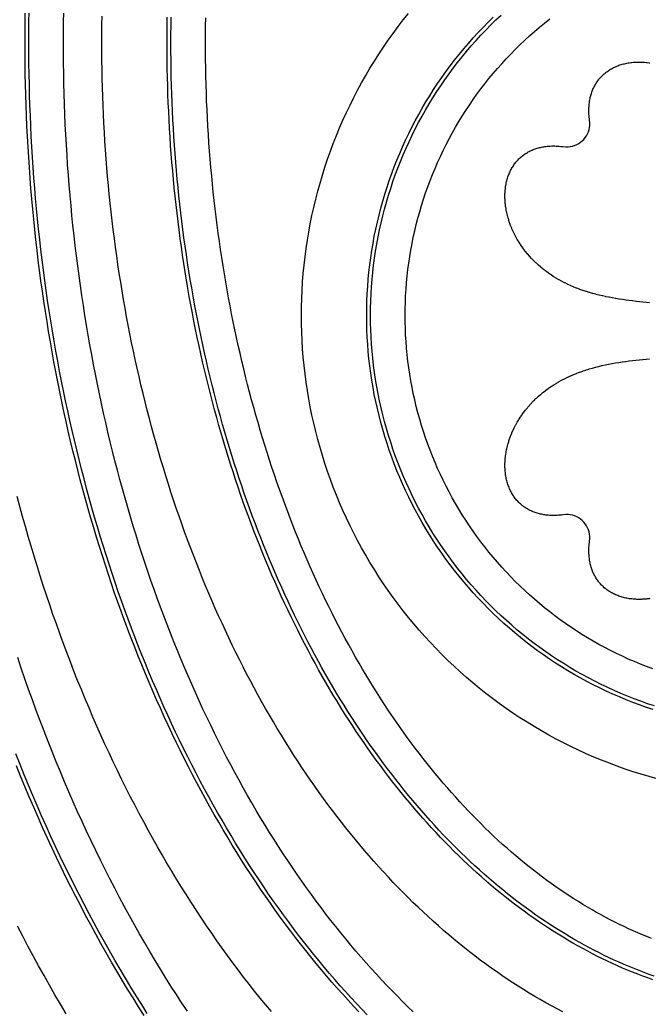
# Model space of a CAD drawing. Header units: metres. Extents: x 10 to 1210, y 10 to 2778.
# Drawn here: x 210.6 to 374.6, y 358 to 616 of the extents above; entities that cross this region are included whole.
import ezdxf

# ---------------------------------------------------------------- set-up
doc = ezdxf.new("R2010")
doc.units = ezdxf.units.M
for name, color, linetype in [('ACIKLIK', 5, 'Continuous'), ('CAM_SABLON', 4, 'Continuous'), ('DIS_KENAR_V91_Z3', 1, 'Continuous'), ('LAMBA_T4_Z4', 3, 'Continuous')]:
    doc.layers.add(name, color=color, linetype=linetype)

msp = doc.modelspace()

# ---------------------------------------------------------------- linework, layer by layer
at = {"layer": 'ACIKLIK'}
for points in [[(313.13, 357.53), (311.74, 358.87), (310.36, 360.23), (308.98, 361.62), (307.6, 363.02), (306.24, 364.44), (304.88, 365.89), (303.52, 367.35), (302.17, 368.83), (300.83, 370.33), (299.5, 371.85), (298.17, 373.39), (296.85, 374.95), (295.54, 376.53), (294.24, 378.13), (292.94, 379.75), (291.65, 381.38), (290.37, 383.04), (289.1, 384.71), (287.84, 386.4), (286.58, 388.11), (285.34, 389.84), (284.1, 391.59), (282.87, 393.35), (281.65, 395.14), (280.44, 396.94), (279.24, 398.75), (278.04, 400.59), (276.86, 402.44), (275.69, 404.31), (274.53, 406.2), (273.37, 408.1), (272.23, 410.02), (271.1, 411.96), (269.98, 413.91), (268.86, 415.88), (267.76, 417.87), (266.67, 419.87), (265.59, 421.89), (264.52, 423.92), (263.47, 425.97), (262.42, 428.04), (261.39, 430.12), (260.36, 432.21), (259.35, 434.32), (258.35, 436.44), (257.36, 438.58), (256.38, 440.73), (255.42, 442.9), (254.46, 445.08), (253.52, 447.28), (252.59, 449.48), (251.68, 451.71), (250.77, 453.94), (249.88, 456.19), (249, 458.45), (248.14, 460.72), (247.28, 463.01), (246.44, 465.31), (245.62, 467.62), (244.8, 469.94), (244, 472.27), (243.21, 474.62), (242.44, 476.97), (241.68, 479.34), (240.93, 481.72), (240.19, 484.11), (239.47, 486.51), (238.77, 488.92), (238.07, 491.34), (237.39, 493.77), (236.73, 496.21), (236.08, 498.66), (235.44, 501.12), (234.81, 503.59), (234.21, 506.07), (233.61, 508.55), (233.03, 511.05), (232.46, 513.55), (231.91, 516.06), (231.37, 518.58), (230.85, 521.1), (230.34, 523.64), (229.85, 526.18), (229.37, 528.72), (228.91, 531.28), (228.46, 533.84), (228.02, 536.41), (227.6, 538.98), (227.2, 541.56), (226.81, 544.15), (226.43, 546.74), (226.07, 549.33), (225.73, 551.93), (225.4, 554.54), (225.08, 557.15), (224.78, 559.77), (224.5, 562.39), (224.23, 565.01), (223.98, 567.64), (223.74, 570.27), (223.51, 572.9), (223.31, 575.54), (223.11, 578.18), (222.94, 580.82), (222.77, 583.46), (222.63, 586.11), (222.5, 588.76), (222.38, 591.41), (222.28, 594.06), (222.19, 596.72), (222.12, 599.37), (222.07, 602.03), (222.03, 604.69), (222.01, 607.34), (222, 610), (222.01, 612.66), (222.03, 615.31), (222.07, 617.97)], [(375.2, 376.68), (374, 377.15), (372.8, 377.64), (371.61, 378.15), (370.41, 378.67), (369.21, 379.21), (368.02, 379.77), (366.82, 380.34), (365.63, 380.93), (364.44, 381.54), (363.25, 382.16), (362.06, 382.8), (360.87, 383.46), (359.68, 384.13), (358.5, 384.83), (357.31, 385.53), (356.13, 386.26), (354.95, 387), (353.77, 387.76), (352.6, 388.54), (351.42, 389.33), (350.25, 390.14), (349.08, 390.97), (347.91, 391.81), (346.75, 392.68), (345.59, 393.56), (344.43, 394.45), (343.27, 395.36), (342.12, 396.29), (340.97, 397.24), (339.82, 398.2), (338.68, 399.18), (337.54, 400.18), (336.4, 401.19), (335.27, 402.22), (334.14, 403.27), (333.01, 404.34), (331.89, 405.42), (330.78, 406.51), (329.67, 407.63), (328.56, 408.76), (327.46, 409.91), (326.36, 411.07), (325.27, 412.25), (324.18, 413.44), (323.1, 414.66), (322.02, 415.88), (320.95, 417.13), (319.89, 418.39), (318.83, 419.66), (317.77, 420.96), (316.72, 422.26), (315.68, 423.59), (314.65, 424.93), (313.62, 426.28), (312.6, 427.65), (311.58, 429.03), (310.57, 430.43), (309.57, 431.85), (308.57, 433.28), (307.58, 434.72), (306.6, 436.18), (305.63, 437.65), (304.66, 439.14), (303.7, 440.65), (302.75, 442.16), (301.81, 443.69), (300.87, 445.24), (299.94, 446.8), (299.02, 448.37), (298.11, 449.96), (297.21, 451.56), (296.31, 453.17), (295.43, 454.8), (294.55, 456.44), (293.68, 458.09), (292.82, 459.76), (291.97, 461.44), (291.13, 463.13), (290.3, 464.83), (289.47, 466.55), (288.66, 468.28), (287.85, 470.02), (287.06, 471.77), (286.27, 473.53), (285.5, 475.31), (284.73, 477.1), (283.97, 478.9), (283.23, 480.71), (282.49, 482.53), (281.76, 484.36), (281.05, 486.2), (280.34, 488.05), (279.64, 489.92), (278.96, 491.79), (278.28, 493.67), (277.62, 495.57), (276.97, 497.47), (276.32, 499.38), (275.69, 501.3), (275.07, 503.24), (274.46, 505.18), (273.86, 507.13), (273.27, 509.08), (272.7, 511.05), (272.13, 513.03), (271.58, 515.01), (271.03, 517), (270.5, 519), (269.98, 521.01), (269.47, 523.03), (268.97, 525.05), (268.49, 527.08), (268.01, 529.11), (267.55, 531.16), (267.1, 533.21), (266.66, 535.27), (266.23, 537.33), (265.82, 539.4), (265.42, 541.47), (265.03, 543.56), (264.65, 545.64), (264.28, 547.74), (263.92, 549.83), (263.58, 551.94), (263.25, 554.05), (262.93, 556.16), (262.62, 558.28), (262.33, 560.4), (262.05, 562.52), (261.78, 564.65), (261.52, 566.79), (261.28, 568.93), (261.04, 571.07), (260.82, 573.21), (260.62, 575.36), (260.42, 577.51), (260.24, 579.66), (260.07, 581.82), (259.91, 583.98), (259.77, 586.14), (259.63, 588.3), (259.51, 590.47), (259.41, 592.63), (259.31, 594.8), (259.23, 596.97), (259.16, 599.14), (259.1, 601.31), (259.06, 603.48), (259.03, 605.65), (259.01, 607.83), (259, 610), (259.01, 612.17), (259.03, 614.35), (259.06, 616.52)], [(375.48, 446.91), (373.88, 447.51), (372.29, 448.14), (370.71, 448.79), (369.14, 449.47), (367.58, 450.18), (366.04, 450.92), (364.51, 451.68), (362.99, 452.47), (361.49, 453.29), (360, 454.13), (358.53, 455), (357.07, 455.89), (355.63, 456.81), (354.2, 457.76), (352.79, 458.72), (351.4, 459.72), (350.02, 460.73), (348.67, 461.78), (347.33, 462.84), (346.01, 463.93), (344.71, 465.04), (343.43, 466.17), (342.16, 467.33), (340.92, 468.51), (339.7, 469.7), (338.51, 470.92), (337.33, 472.16), (336.17, 473.43), (335.04, 474.71), (333.93, 476.01), (332.84, 477.33), (331.78, 478.67), (330.73, 480.02), (329.72, 481.4), (328.72, 482.79), (327.76, 484.2), (326.81, 485.63), (325.89, 487.07), (325, 488.53), (324.13, 490), (323.29, 491.49), (322.47, 492.99), (321.68, 494.51), (320.92, 496.04), (320.18, 497.58), (319.47, 499.14), (318.79, 500.71), (318.14, 502.29), (317.51, 503.88), (316.91, 505.48), (316.34, 507.09), (315.8, 508.72), (315.28, 510.35), (314.8, 511.99), (314.34, 513.64), (313.91, 515.29), (313.51, 516.96), (313.14, 518.62), (312.8, 520.3), (312.49, 521.98), (312.21, 523.67), (311.95, 525.36), (311.73, 527.06), (311.54, 528.76), (311.37, 530.46), (311.24, 532.16), (311.14, 533.87), (311.06, 535.58), (311.02, 537.29), (311, 539), (311.02, 540.71), (311.06, 542.42), (311.14, 544.13), (311.24, 545.84), (311.37, 547.54), (311.54, 549.24), (311.73, 550.94), (311.95, 552.64), (312.21, 554.33), (312.49, 556.02), (312.8, 557.7), (313.14, 559.38), (313.51, 561.04), (313.91, 562.71), (314.34, 564.36), (314.8, 566.01), (315.28, 567.65), (315.8, 569.28), (316.34, 570.91), (316.91, 572.52), (317.51, 574.12), (318.14, 575.71), (318.79, 577.29), (319.47, 578.86), (320.18, 580.42), (320.92, 581.96), (321.68, 583.49), (322.47, 585.01), (323.29, 586.51), (324.13, 588), (325, 589.47), (325.89, 590.93), (326.81, 592.37), (327.76, 593.8), (328.72, 595.21), (329.72, 596.6), (330.73, 597.98), (331.78, 599.33), (332.84, 600.67), (333.93, 601.99), (335.04, 603.29), (336.17, 604.57), (337.33, 605.84), (338.51, 607.08), (339.7, 608.3), (340.92, 609.49), (342.16, 610.67), (343.43, 611.83), (344.71, 612.96), (346.01, 614.07), (347.33, 615.16), (348.67, 616.22)], [(254.28, 357.69), (252.85, 359.85), (251.43, 362.04), (250.02, 364.24), (248.63, 366.46), (247.25, 368.7), (245.88, 370.97), (244.52, 373.25), (243.17, 375.55), (241.84, 377.87), (240.52, 380.21), (239.21, 382.57), (237.92, 384.94), (236.64, 387.34), (235.37, 389.75), (234.11, 392.19), (232.87, 394.64), (231.64, 397.1), (230.43, 399.59), (229.23, 402.09), (228.04, 404.61), (226.87, 407.15), (225.71, 409.7), (224.56, 412.27), (223.43, 414.85), (222.32, 417.46), (221.22, 420.07), (220.13, 422.71), (219.06, 425.36), (218, 428.02), (216.96, 430.7), (215.93, 433.39), (214.92, 436.1), (213.93, 438.82), (212.95, 441.56), (211.98, 444.31), (211.03, 447.08), (210.1, 449.85)]]:
    msp.add_lwpolyline(points, dxfattribs=at)
at = {"layer": 'CAM_SABLON'}
for points in [[(301.14, 356.75), (299.72, 358.24), (298.3, 359.74), (296.89, 361.26), (295.49, 362.81), (294.09, 364.37), (292.7, 365.95), (291.33, 367.55), (289.96, 369.17), (288.59, 370.81), (287.24, 372.47), (285.89, 374.15), (284.56, 375.85), (283.23, 377.56), (281.91, 379.3), (280.6, 381.05), (279.3, 382.82), (278.01, 384.61), (276.73, 386.42), (275.46, 388.24), (274.2, 390.08), (272.95, 391.94), (271.71, 393.82), (270.48, 395.72), (269.26, 397.63), (268.05, 399.56), (266.85, 401.51), (265.66, 403.47), (264.48, 405.45), (263.31, 407.45), (262.16, 409.46), (261.01, 411.49), (259.88, 413.53), (258.75, 415.6), (257.64, 417.67), (256.54, 419.77), (255.45, 421.87), (254.38, 424), (253.31, 426.13), (252.26, 428.29), (251.22, 430.45), (250.19, 432.64), (249.18, 434.83), (248.17, 437.04), (247.18, 439.27), (246.21, 441.51), (245.24, 443.76), (244.29, 446.02), (243.35, 448.3), (242.42, 450.59), (241.51, 452.9), (240.6, 455.22), (239.72, 457.55), (238.84, 459.89), (237.98, 462.24), (237.13, 464.61), (236.3, 466.99), (235.48, 469.38), (234.67, 471.78), (233.88, 474.19), (233.1, 476.62), (232.33, 479.05), (231.58, 481.49), (230.84, 483.95), (230.12, 486.42), (229.41, 488.89), (228.72, 491.38), (228.04, 493.87), (227.37, 496.38), (226.72, 498.89), (226.08, 501.41), (225.46, 503.94), (224.85, 506.48), (224.26, 509.03), (223.68, 511.59), (223.12, 514.15), (222.57, 516.73), (222.03, 519.31), (221.51, 521.89), (221.01, 524.49), (220.52, 527.09), (220.05, 529.7), (219.59, 532.31), (219.14, 534.93), (218.72, 537.56), (218.3, 540.19), (217.9, 542.83), (217.52, 545.47), (217.15, 548.12), (216.8, 550.78), (216.47, 553.44), (216.14, 556.1), (215.84, 558.77), (215.55, 561.44), (215.27, 564.12), (215.01, 566.8), (214.77, 569.48), (214.54, 572.17), (214.33, 574.86), (214.13, 577.55), (213.95, 580.24), (213.79, 582.94), (213.64, 585.64), (213.51, 588.34), (213.39, 591.05), (213.28, 593.75), (213.2, 596.46), (213.13, 599.16), (213.07, 601.87), (213.03, 604.58), (213.01, 607.29), (213, 610), (213.01, 612.71), (213.03, 615.42), (213.07, 618.13)], [(375.85, 366.85), (374.55, 367.31), (373.24, 367.79), (371.94, 368.29), (370.64, 368.8), (369.35, 369.33), (368.05, 369.88), (366.75, 370.45), (365.46, 371.03), (364.17, 371.63), (362.88, 372.25), (361.59, 372.89), (360.31, 373.54), (359.03, 374.21), (357.75, 374.9), (356.47, 375.61), (355.19, 376.33), (353.92, 377.08), (352.65, 377.84), (351.38, 378.62), (350.12, 379.41), (348.86, 380.22), (347.6, 381.05), (346.34, 381.9), (345.09, 382.77), (343.84, 383.65), (342.6, 384.55), (341.36, 385.47), (340.12, 386.4), (338.89, 387.36), (337.66, 388.33), (336.43, 389.31), (335.21, 390.32), (334, 391.34), (332.78, 392.38), (331.58, 393.44), (330.37, 394.51), (329.18, 395.6), (327.98, 396.71), (326.8, 397.83), (325.61, 398.97), (324.44, 400.13), (323.27, 401.3), (322.1, 402.49), (320.94, 403.7), (319.79, 404.92), (318.64, 406.16), (317.5, 407.42), (316.36, 408.69), (315.23, 409.98), (314.11, 411.29), (312.99, 412.61), (311.88, 413.94), (310.77, 415.3), (309.68, 416.66), (308.59, 418.05), (307.51, 419.45), (306.43, 420.86), (305.36, 422.29), (304.3, 423.74), (303.25, 425.2), (302.2, 426.67), (301.16, 428.16), (300.13, 429.67), (299.11, 431.19), (298.1, 432.72), (297.09, 434.27), (296.1, 435.83), (295.11, 437.41), (294.13, 439), (293.15, 440.61), (292.19, 442.23), (291.24, 443.86), (290.29, 445.51), (289.35, 447.16), (288.43, 448.84), (287.51, 450.52), (286.6, 452.22), (285.7, 453.93), (284.81, 455.66), (283.93, 457.4), (283.06, 459.15), (282.2, 460.91), (281.34, 462.68), (280.5, 464.47), (279.67, 466.27), (278.85, 468.08), (278.04, 469.9), (277.24, 471.73), (276.44, 473.58), (275.66, 475.43), (274.89, 477.3), (274.13, 479.18), (273.39, 481.07), (272.65, 482.97), (271.92, 484.88), (271.2, 486.8), (270.5, 488.73), (269.8, 490.67), (269.12, 492.62), (268.45, 494.57), (267.78, 496.54), (267.13, 498.52), (266.49, 500.51), (265.87, 502.51), (265.25, 504.51), (264.65, 506.52), (264.05, 508.55), (263.47, 510.58), (262.9, 512.62), (262.34, 514.66), (261.8, 516.72), (261.26, 518.78), (260.74, 520.85), (260.23, 522.93), (259.73, 525.01), (259.24, 527.1), (258.77, 529.2), (258.31, 531.3), (257.85, 533.41), (257.42, 535.53), (256.99, 537.66), (256.58, 539.79), (256.17, 541.92), (255.79, 544.06), (255.41, 546.21), (255.04, 548.36), (254.69, 550.52), (254.35, 552.68), (254.03, 554.84), (253.71, 557.01), (253.41, 559.19), (253.12, 561.37), (252.85, 563.55), (252.58, 565.74), (252.33, 567.93), (252.09, 570.12), (251.87, 572.32), (251.65, 574.52), (251.46, 576.72), (251.27, 578.93), (251.09, 581.14), (250.93, 583.35), (250.78, 585.56), (250.65, 587.78), (250.53, 589.99), (250.42, 592.21), (250.32, 594.43), (250.23, 596.65), (250.16, 598.88), (250.1, 601.1), (250.06, 603.32), (250.03, 605.55), (250.01, 607.77), (250, 610), (250.01, 612.23), (250.03, 614.45), (250.06, 616.68)], [(375.94, 437.24), (374.16, 437.83), (372.4, 438.45), (370.65, 439.11), (368.92, 439.79), (367.19, 440.51), (365.48, 441.25), (363.78, 442.03), (362.09, 442.83), (360.42, 443.66), (358.77, 444.53), (357.13, 445.42), (355.5, 446.34), (353.89, 447.28), (352.3, 448.26), (350.72, 449.26), (349.17, 450.29), (347.63, 451.35), (346.11, 452.44), (344.61, 453.55), (343.12, 454.68), (341.66, 455.85), (340.22, 457.03), (338.8, 458.25), (337.4, 459.48), (336.03, 460.75), (334.67, 462.03), (333.34, 463.34), (332.03, 464.67), (330.75, 466.03), (329.48, 467.4), (328.25, 468.8), (327.03, 470.22), (325.85, 471.66), (324.68, 473.12), (323.55, 474.61), (322.44, 476.11), (321.35, 477.63), (320.29, 479.17), (319.26, 480.72), (318.26, 482.3), (317.28, 483.89), (316.34, 485.5), (315.42, 487.13), (314.53, 488.77), (313.66, 490.42), (312.83, 492.09), (312.03, 493.78), (311.25, 495.48), (310.51, 497.19), (309.79, 498.92), (309.11, 500.65), (308.45, 502.4), (307.83, 504.16), (307.24, 505.94), (306.68, 507.72), (306.15, 509.51), (305.65, 511.31), (305.18, 513.11), (304.74, 514.93), (304.34, 516.75), (303.97, 518.58), (303.63, 520.42), (303.32, 522.26), (303.04, 524.11), (302.8, 525.96), (302.59, 527.82), (302.41, 529.67), (302.26, 531.54), (302.15, 533.4), (302.07, 535.27), (302.02, 537.13), (302, 539), (302.02, 540.87), (302.07, 542.73), (302.15, 544.6), (302.26, 546.46), (302.41, 548.33), (302.59, 550.18), (302.8, 552.04), (303.04, 553.89), (303.32, 555.74), (303.63, 557.58), (303.97, 559.42), (304.34, 561.25), (304.74, 563.07), (305.18, 564.89), (305.65, 566.69), (306.15, 568.49), (306.68, 570.28), (307.24, 572.06), (307.83, 573.84), (308.45, 575.6), (309.11, 577.35), (309.79, 579.08), (310.51, 580.81), (311.25, 582.52), (312.03, 584.22), (312.83, 585.91), (313.66, 587.58), (314.53, 589.23), (315.42, 590.87), (316.34, 592.5), (317.28, 594.11), (318.26, 595.7), (319.26, 597.28), (320.29, 598.83), (321.35, 600.37), (322.44, 601.89), (323.55, 603.39), (324.68, 604.88), (325.85, 606.34), (327.03, 607.78), (328.25, 609.2), (329.48, 610.6), (330.75, 611.97), (332.03, 613.33), (333.34, 614.66), (334.67, 615.97), (336.03, 617.25)], [(243.86, 357.16), (242.42, 359.43), (240.99, 361.71), (239.57, 364.01), (238.16, 366.33), (236.77, 368.68), (235.39, 371.04), (234.02, 373.42), (232.67, 375.81), (231.33, 378.23), (230, 380.67), (228.69, 383.12), (227.39, 385.6), (226.1, 388.09), (224.83, 390.6), (223.57, 393.12), (222.33, 395.66), (221.1, 398.23), (219.88, 400.8), (218.68, 403.4), (217.5, 406.01), (216.33, 408.64), (215.17, 411.28), (214.03, 413.94), (212.91, 416.61), (211.8, 419.3), (210.7, 422.01), (209.62, 424.73)]]:
    msp.add_lwpolyline(points, dxfattribs=at)
at = {"layer": 'DIS_KENAR_V91_Z3'}
for points in [[(352.05, 357.55), (350.58, 358.32), (349.12, 359.1), (347.66, 359.91), (346.21, 360.74), (344.76, 361.58), (343.32, 362.44), (341.88, 363.33), (340.45, 364.23), (339.02, 365.15), (337.6, 366.08), (336.19, 367.04), (334.77, 368.02), (333.37, 369.01), (331.97, 370.02), (330.58, 371.05), (329.19, 372.1), (327.81, 373.17), (326.43, 374.25), (325.07, 375.36), (323.7, 376.48), (322.35, 377.62), (321, 378.77), (319.66, 379.95), (318.32, 381.14), (317, 382.35), (315.67, 383.57), (314.36, 384.82), (313.05, 386.08), (311.76, 387.35), (310.46, 388.65), (309.18, 389.96), (307.9, 391.29), (306.64, 392.63), (305.37, 393.99), (304.12, 395.37), (302.88, 396.77), (301.64, 398.18), (300.41, 399.6), (299.19, 401.04), (297.98, 402.5), (296.78, 403.98), (295.58, 405.47), (294.4, 406.97), (293.22, 408.49), (292.05, 410.03), (290.9, 411.58), (289.75, 413.15), (288.61, 414.73), (287.47, 416.33), (286.35, 417.94), (285.24, 419.56), (284.14, 421.2), (283.04, 422.86), (281.96, 424.53), (280.88, 426.21), (279.82, 427.91), (278.77, 429.62), (277.72, 431.34), (276.69, 433.08), (275.66, 434.83), (274.65, 436.6), (273.64, 438.38), (272.65, 440.17), (271.67, 441.97), (270.7, 443.79), (269.73, 445.62), (268.78, 447.46), (267.84, 449.32), (266.91, 451.18), (266, 453.06), (265.09, 454.95), (264.19, 456.86), (263.31, 458.77), (262.43, 460.7), (261.57, 462.63), (260.72, 464.58), (259.88, 466.54), (259.05, 468.51), (258.23, 470.49), (257.43, 472.49), (256.63, 474.49), (255.85, 476.5), (255.08, 478.52), (254.32, 480.56), (253.57, 482.6), (252.84, 484.65), (252.11, 486.71), (251.4, 488.79), (250.7, 490.87), (250.02, 492.96), (249.34, 495.05), (248.68, 497.16), (248.03, 499.28), (247.39, 501.4), (246.76, 503.53), (246.15, 505.68), (245.55, 507.82), (244.96, 509.98), (244.39, 512.14), (243.82, 514.32), (243.27, 516.5), (242.74, 518.68), (242.21, 520.87), (241.7, 523.07), (241.2, 525.28), (240.71, 527.49), (240.24, 529.71), (239.78, 531.94), (239.33, 534.17), (238.9, 536.41), (238.47, 538.65), (238.07, 540.9), (237.67, 543.15), (237.29, 545.41), (236.92, 547.67), (236.56, 549.94), (236.22, 552.21), (235.89, 554.49), (235.57, 556.77), (235.27, 559.05), (234.98, 561.34), (234.71, 563.64), (234.44, 565.93), (234.19, 568.23), (233.96, 570.54), (233.73, 572.84), (233.52, 575.15), (233.33, 577.46), (233.15, 579.77), (232.98, 582.09), (232.82, 584.41), (232.68, 586.73), (232.55, 589.05), (232.43, 591.38), (232.33, 593.7), (232.25, 596.03), (232.17, 598.35), (232.11, 600.68), (232.06, 603.01), (232.03, 605.34), (232.01, 607.67), (232, 610), (232.01, 612.33), (232.03, 614.66), (232.06, 616.99)], [(376.65, 418.26), (374.55, 418.84), (372.45, 419.46), (370.37, 420.12), (368.3, 420.81), (366.25, 421.54), (364.2, 422.3), (362.17, 423.1), (360.16, 423.94), (358.16, 424.81), (356.17, 425.71), (354.2, 426.65), (352.25, 427.62), (350.32, 428.63), (348.4, 429.67), (346.5, 430.75), (344.62, 431.85), (342.76, 432.99), (340.92, 434.17), (339.1, 435.37), (337.3, 436.61), (335.53, 437.87), (333.77, 439.17), (332.04, 440.5), (330.33, 441.86), (328.65, 443.24), (326.99, 444.66), (325.36, 446.11), (323.75, 447.58), (322.17, 449.08), (320.61, 450.61), (319.08, 452.17), (317.58, 453.75), (316.11, 455.36), (314.66, 456.99), (313.24, 458.65), (311.86, 460.33), (310.5, 462.04), (309.17, 463.77), (307.87, 465.53), (306.61, 467.3), (305.37, 469.1), (304.17, 470.92), (302.99, 472.76), (301.85, 474.62), (300.75, 476.5), (299.67, 478.4), (298.63, 480.32), (297.62, 482.25), (296.65, 484.2), (295.71, 486.17), (294.81, 488.16), (293.94, 490.16), (293.1, 492.17), (292.3, 494.2), (291.54, 496.25), (290.81, 498.3), (290.12, 500.37), (289.46, 502.45), (288.84, 504.55), (288.26, 506.65), (287.71, 508.76), (287.2, 510.88), (286.73, 513.01), (286.3, 515.15), (285.9, 517.29), (285.54, 519.45), (285.22, 521.6), (284.93, 523.77), (284.68, 525.93), (284.48, 528.11), (284.3, 530.28), (284.17, 532.46), (284.08, 534.64), (284.02, 536.82), (284, 539), (284.02, 541.18), (284.08, 543.36), (284.17, 545.54), (284.3, 547.72), (284.48, 549.89), (284.68, 552.07), (284.93, 554.23), (285.22, 556.4), (285.54, 558.55), (285.9, 560.71), (286.3, 562.85), (286.73, 564.99), (287.2, 567.12), (287.71, 569.24), (288.26, 571.35), (288.84, 573.45), (289.46, 575.55), (290.12, 577.63), (290.81, 579.7), (291.54, 581.75), (292.3, 583.8), (293.1, 585.83), (293.94, 587.84), (294.81, 589.84), (295.71, 591.83), (296.65, 593.8), (297.62, 595.75), (298.63, 597.68), (299.67, 599.6), (300.75, 601.5), (301.85, 603.38), (302.99, 605.24), (304.17, 607.08), (305.37, 608.9), (306.61, 610.7), (307.87, 612.47), (309.17, 614.23), (310.5, 615.96), (311.86, 617.67)], [(374.68, 542.29), (373.82, 542.37), (373.79, 542.37), (372.94, 542.45), (372.9, 542.46), (372.05, 542.55), (372.02, 542.55), (371.17, 542.64), (371.13, 542.65), (370.29, 542.75), (370.24, 542.75), (369.4, 542.86), (369.35, 542.86), (368.52, 542.98), (368.47, 542.98), (367.64, 543.1), (367.58, 543.11), (366.77, 543.24), (366.7, 543.25), (365.89, 543.38), (365.82, 543.39), (365.02, 543.53), (364.95, 543.55), (364.15, 543.7), (364.07, 543.71), (363.29, 543.87), (363.21, 543.89), (362.43, 544.06), (362.34, 544.08), (361.58, 544.26), (361.49, 544.28), (360.73, 544.47), (360.64, 544.5), (359.89, 544.7), (359.79, 544.73), (359.06, 544.94), (358.95, 544.97), (358.23, 545.2), (358.12, 545.23), (357.37, 545.48), (357.25, 545.52), (356.55, 545.77), (356.44, 545.81), (355.75, 546.07), (355.63, 546.12), (354.96, 546.39), (354.84, 546.44), (354.18, 546.72), (354.05, 546.78), (353.41, 547.07), (353.28, 547.13), (352.65, 547.44), (352.52, 547.51), (351.9, 547.83), (351.77, 547.9), (351.16, 548.23), (351.03, 548.3), (350.44, 548.64), (350.31, 548.72), (349.73, 549.08), (349.6, 549.16), (349.03, 549.53), (348.9, 549.62), (348.35, 550), (348.22, 550.09), (347.69, 550.48), (347.55, 550.58), (347.03, 550.99), (346.9, 551.09), (346.4, 551.5), (346.27, 551.61), (345.78, 552.04), (345.65, 552.15), (345.18, 552.59), (345.06, 552.7), (344.6, 553.15), (344.47, 553.27), (344.03, 553.73), (343.91, 553.85), (343.48, 554.32), (343.37, 554.45), (342.96, 554.93), (342.84, 555.06), (342.45, 555.54), (342.34, 555.68), (341.96, 556.18), (341.86, 556.32), (341.49, 556.82), (341.39, 556.96), (341.05, 557.47), (340.95, 557.62), (340.62, 558.13), (340.53, 558.29), (340.22, 558.8), (340.13, 558.96), (339.84, 559.48), (339.75, 559.64), (339.48, 560.17), (339.4, 560.34), (339.15, 560.87), (339.07, 561.03), (338.83, 561.56), (338.76, 561.73), (338.55, 562.27), (338.48, 562.44), (338.28, 562.97), (338.22, 563.15), (338.04, 563.68), (337.98, 563.87), (337.83, 564.39), (337.77, 564.58), (337.64, 565.1), (337.59, 565.29), (337.47, 565.81), (337.43, 566.01), (337.33, 566.52), (337.29, 566.72), (337.21, 567.22), (337.18, 567.43), (337.12, 567.92), (337.1, 568.13), (337.06, 568.62), (337.04, 568.83), (337.02, 569.31), (337.01, 569.53), (337, 569.99), (337, 570.21), (337.01, 570.66), (337.02, 570.89), (337.05, 571.32), (337.07, 571.56), (337.11, 571.98), (337.14, 572.22), (337.19, 572.62), (337.23, 572.86), (337.3, 573.25), (337.35, 573.49), (337.43, 573.86), (337.5, 574.11), (337.59, 574.46), (337.67, 574.72), (337.77, 575.05), (337.86, 575.31), (337.98, 575.62), (338.08, 575.88), (338.21, 576.17), (338.33, 576.43), (338.46, 576.71), (338.59, 576.97), (338.73, 577.23), (338.88, 577.48), (339.03, 577.73), (339.19, 577.98), (339.35, 578.21), (339.52, 578.45), (339.68, 578.67), (339.87, 578.91), (340.04, 579.11), (340.25, 579.34), (340.42, 579.53), (340.64, 579.75), (340.82, 579.92), (341.05, 580.13), (341.24, 580.3), (341.48, 580.5), (341.67, 580.65), (341.92, 580.84), (342.13, 580.98), (342.38, 581.15), (342.6, 581.29), (342.85, 581.44), (343.08, 581.57), (343.34, 581.71), (343.58, 581.83), (343.85, 581.96), (344.1, 582.07), (344.36, 582.18), (344.63, 582.28), (344.89, 582.37), (345.17, 582.47), (345.42, 582.55), (345.72, 582.63), (345.97, 582.7), (346.28, 582.77), (346.52, 582.83), (346.84, 582.89), (347.09, 582.93), (347.42, 582.98), (347.66, 583.01), (348, 583.05), (348.23, 583.08), (348.59, 583.1), (348.81, 583.11), (349.18, 583.13), (349.39, 583.13), (349.78, 583.14), (349.98, 583.13), (350.37, 583.12), (350.57, 583.11), (350.97, 583.09), (351.15, 583.07), (351.56, 583.03), (351.74, 583.01), (352.06, 582.97), (352.87, 582.9), (353.45, 582.9), (354.03, 582.96), (354.6, 583.08), (355.15, 583.25), (355.69, 583.48), (356.21, 583.75), (356.69, 584.08), (357.14, 584.45), (357.55, 584.86), (357.92, 585.31), (358.25, 585.79), (358.52, 586.31), (358.75, 586.85), (358.92, 587.4), (359.04, 587.97), (359.1, 588.55), (359.1, 589.14), (359.03, 589.89), (358.99, 590.26), (358.97, 590.44), (358.93, 590.85), (358.91, 591.03), (358.89, 591.43), (358.88, 591.63), (358.87, 592.02), (358.86, 592.22), (358.87, 592.61), (358.87, 592.82), (358.89, 593.19), (358.9, 593.41), (358.92, 593.77), (358.95, 594), (358.99, 594.34), (359.02, 594.58), (359.07, 594.91), (359.11, 595.16), (359.17, 595.48), (359.23, 595.72), (359.3, 596.03), (359.37, 596.28), (359.45, 596.58), (359.53, 596.83), (359.63, 597.11), (359.72, 597.37), (359.82, 597.64), (359.93, 597.9), (360.04, 598.15), (360.17, 598.42), (360.29, 598.66), (360.43, 598.92), (360.56, 599.15), (360.71, 599.4), (360.85, 599.62), (361.02, 599.87), (361.16, 600.08), (361.35, 600.33), (361.5, 600.52), (361.7, 600.76), (361.87, 600.95), (362.08, 601.18), (362.25, 601.36), (362.47, 601.58), (362.66, 601.75), (362.89, 601.96), (363.09, 602.13), (363.33, 602.32), (363.55, 602.48), (363.79, 602.65), (364.02, 602.81), (364.27, 602.97), (364.52, 603.12), (364.77, 603.27), (365.03, 603.41), (365.29, 603.54), (365.57, 603.67), (365.83, 603.79), (366.12, 603.92), (366.38, 604.02), (366.69, 604.14), (366.95, 604.23), (367.28, 604.33), (367.54, 604.41), (367.89, 604.5), (368.14, 604.57), (368.51, 604.65), (368.75, 604.7), (369.14, 604.77), (369.38, 604.81), (369.78, 604.86), (370.02, 604.89), (370.44, 604.93), (370.68, 604.95), (371.11, 604.98), (371.34, 604.99), (371.79, 605), (372.01, 605), (372.47, 604.99), (372.69, 604.98), (373.17, 604.96), (373.38, 604.94), (373.87, 604.9), (374.08, 604.88), (374.57, 604.82), (374.78, 604.79)], [(374.78, 465.21), (374.57, 465.18), (374.08, 465.12), (373.87, 465.1), (373.38, 465.06), (373.17, 465.04), (372.69, 465.02), (372.47, 465.01), (372.01, 465), (371.79, 465), (371.34, 465.01), (371.11, 465.02), (370.68, 465.05), (370.44, 465.07), (370.02, 465.11), (369.78, 465.14), (369.38, 465.19), (369.14, 465.23), (368.75, 465.3), (368.51, 465.35), (368.14, 465.43), (367.89, 465.5), (367.54, 465.59), (367.28, 465.67), (366.95, 465.77), (366.69, 465.86), (366.38, 465.98), (366.12, 466.08), (365.83, 466.21), (365.57, 466.33), (365.29, 466.46), (365.03, 466.59), (364.77, 466.73), (364.52, 466.88), (364.27, 467.03), (364.02, 467.19), (363.79, 467.35), (363.55, 467.52), (363.33, 467.68), (363.09, 467.87), (362.89, 468.04), (362.66, 468.25), (362.47, 468.42), (362.25, 468.64), (362.08, 468.82), (361.87, 469.05), (361.7, 469.24), (361.5, 469.48), (361.35, 469.67), (361.16, 469.92), (361.02, 470.13), (360.85, 470.38), (360.71, 470.6), (360.56, 470.85), (360.43, 471.08), (360.29, 471.34), (360.17, 471.58), (360.04, 471.85), (359.93, 472.1), (359.82, 472.36), (359.72, 472.63), (359.63, 472.89), (359.53, 473.17), (359.45, 473.42), (359.37, 473.72), (359.3, 473.97), (359.23, 474.28), (359.17, 474.52), (359.11, 474.84), (359.07, 475.09), (359.02, 475.42), (358.99, 475.66), (358.95, 476), (358.92, 476.23), (358.9, 476.59), (358.89, 476.81), (358.87, 477.18), (358.87, 477.39), (358.86, 477.78), (358.87, 477.98), (358.88, 478.37), (358.89, 478.57), (358.91, 478.97), (358.93, 479.15), (358.97, 479.56), (358.99, 479.74), (359.03, 480.06), (359.1, 480.87), (359.1, 481.45), (359.04, 482.03), (358.92, 482.6), (358.75, 483.15), (358.52, 483.69), (358.25, 484.21), (357.92, 484.69), (357.55, 485.14), (357.14, 485.55), (356.69, 485.92), (356.21, 486.25), (355.69, 486.52), (355.15, 486.75), (354.6, 486.92), (354.03, 487.04), (353.45, 487.1), (352.86, 487.1), (352.11, 487.03), (352.11, 487.03), (351.74, 486.99), (351.56, 486.97), (351.15, 486.93), (350.97, 486.91), (350.57, 486.89), (350.37, 486.88), (349.98, 486.87), (349.78, 486.86), (349.39, 486.87), (349.18, 486.87), (348.81, 486.89), (348.59, 486.9), (348.23, 486.92), (348, 486.95), (347.66, 486.99), (347.42, 487.02), (347.09, 487.07), (346.84, 487.11), (346.52, 487.17), (346.28, 487.23), (345.97, 487.3), (345.72, 487.37), (345.42, 487.45), (345.17, 487.53), (344.89, 487.63), (344.63, 487.72), (344.36, 487.82), (344.1, 487.93), (343.85, 488.04), (343.58, 488.17), (343.34, 488.29), (343.08, 488.43), (342.85, 488.56), (342.6, 488.71), (342.38, 488.85), (342.13, 489.02), (341.92, 489.16), (341.67, 489.35), (341.48, 489.5), (341.24, 489.7), (341.05, 489.87), (340.82, 490.08), (340.64, 490.25), (340.42, 490.47), (340.25, 490.66), (340.04, 490.89), (339.87, 491.09), (339.68, 491.33), (339.52, 491.55), (339.35, 491.79), (339.19, 492.02), (339.03, 492.27), (338.88, 492.52), (338.73, 492.77), (338.59, 493.03), (338.46, 493.29), (338.33, 493.57), (338.21, 493.83), (338.08, 494.12), (337.98, 494.38), (337.86, 494.69), (337.77, 494.95), (337.67, 495.28), (337.59, 495.54), (337.5, 495.89), (337.43, 496.14), (337.35, 496.51), (337.3, 496.75), (337.23, 497.14), (337.19, 497.38), (337.14, 497.78), (337.11, 498.02), (337.07, 498.44), (337.05, 498.68), (337.02, 499.11), (337.01, 499.34), (337, 499.79), (337, 500.01), (337.01, 500.47), (337.02, 500.69), (337.04, 501.17), (337.06, 501.38), (337.1, 501.87), (337.12, 502.08), (337.18, 502.57), (337.21, 502.78), (337.29, 503.28), (337.33, 503.48), (337.43, 503.99), (337.47, 504.19), (337.59, 504.71), (337.64, 504.9), (337.77, 505.42), (337.83, 505.61), (337.98, 506.13), (338.04, 506.32), (338.22, 506.85), (338.28, 507.03), (338.48, 507.56), (338.55, 507.73), (338.76, 508.27), (338.83, 508.44), (339.07, 508.97), (339.15, 509.13), (339.4, 509.66), (339.48, 509.83), (339.75, 510.36), (339.84, 510.52), (340.13, 511.04), (340.22, 511.2), (340.53, 511.71), (340.62, 511.87), (340.95, 512.38), (341.05, 512.53), (341.39, 513.04), (341.49, 513.18), (341.86, 513.68), (341.96, 513.82), (342.34, 514.32), (342.45, 514.46), (342.84, 514.94), (342.96, 515.07), (343.37, 515.55), (343.48, 515.68), (343.91, 516.15), (344.03, 516.27), (344.47, 516.73), (344.6, 516.85), (345.06, 517.3), (345.18, 517.41), (345.65, 517.85), (345.78, 517.96), (346.27, 518.39), (346.4, 518.5), (346.9, 518.91), (347.03, 519.01), (347.55, 519.42), (347.69, 519.52), (348.22, 519.91), (348.35, 520), (348.9, 520.38), (349.03, 520.47), (349.6, 520.84), (349.73, 520.92), (350.31, 521.28), (350.44, 521.36), (351.03, 521.7), (351.16, 521.77), (351.77, 522.1), (351.9, 522.17), (352.52, 522.49), (352.65, 522.56), (353.28, 522.87), (353.41, 522.93), (354.05, 523.22), (354.18, 523.28), (354.84, 523.56), (354.96, 523.61), (355.63, 523.88), (355.75, 523.93), (356.44, 524.19), (356.55, 524.23), (357.25, 524.48), (357.36, 524.52), (358.03, 524.74), (358.13, 524.77), (358.86, 525), (358.97, 525.03), (359.7, 525.24), (359.8, 525.27), (360.55, 525.48), (360.65, 525.5), (361.4, 525.69), (361.5, 525.72), (362.26, 525.9), (362.35, 525.92), (363.13, 526.09), (363.21, 526.11), (364, 526.27), (364.08, 526.29), (364.88, 526.44), (364.95, 526.45), (365.76, 526.6), (365.83, 526.61), (366.64, 526.74), (366.71, 526.75), (367.53, 526.88), (367.59, 526.89), (368.42, 527.01), (368.47, 527.02), (369.31, 527.13), (369.36, 527.14), (370.2, 527.24), (370.24, 527.25), (371.09, 527.35), (371.13, 527.35), (371.98, 527.45), (372.02, 527.45), (372.87, 527.54), (372.91, 527.54), (373.76, 527.63), (373.79, 527.63), (374.65, 527.71)], [(276.16, 357.61), (274.7, 359.37), (273.24, 361.15), (271.8, 362.95), (270.37, 364.77), (268.95, 366.61), (267.54, 368.46), (266.14, 370.34), (264.75, 372.23), (263.37, 374.14), (262, 376.07), (260.65, 378.01), (259.31, 379.98), (257.97, 381.96), (256.65, 383.96), (255.34, 385.97), (254.05, 388.01), (252.76, 390.06), (251.49, 392.12), (250.22, 394.21), (248.98, 396.31), (247.74, 398.42), (246.51, 400.55), (245.3, 402.7), (244.1, 404.87), (242.91, 407.05), (241.74, 409.24), (240.58, 411.45), (239.43, 413.68), (238.29, 415.92), (237.17, 418.17), (236.06, 420.44), (234.97, 422.72), (233.88, 425.02), (232.81, 427.33), (231.76, 429.66), (230.72, 432), (229.69, 434.35), (228.67, 436.72), (227.67, 439.1), (226.68, 441.49), (225.71, 443.9), (224.75, 446.32), (223.81, 448.75), (222.87, 451.19), (221.96, 453.65), (221.06, 456.12), (220.17, 458.6), (219.29, 461.09), (218.43, 463.59), (217.59, 466.1), (216.76, 468.63), (215.94, 471.16), (215.14, 473.71), (214.36, 476.26), (213.59, 478.83), (212.83, 481.4), (212.09, 483.99), (211.37, 486.59), (210.66, 489.19), (209.96, 491.8)], [(222.73, 357.07), (221.26, 359.53), (219.81, 362.01), (218.38, 364.51), (216.96, 367.03), (215.55, 369.56), (214.16, 372.12), (212.78, 374.69), (211.42, 377.28), (210.08, 379.89)]]:
    msp.add_lwpolyline(points, dxfattribs=at)
at = {"layer": 'LAMBA_T4_Z4'}
for points in [[(298.99, 357.55), (297.57, 359.06), (296.15, 360.59), (294.74, 362.14), (293.34, 363.71), (291.95, 365.29), (290.57, 366.9), (289.19, 368.53), (287.82, 370.18), (286.46, 371.84), (285.11, 373.53), (283.77, 375.23), (282.44, 376.95), (281.11, 378.69), (279.8, 380.45), (278.5, 382.23), (277.2, 384.03), (275.91, 385.84), (274.64, 387.67), (273.37, 389.52), (272.12, 391.39), (270.87, 393.27), (269.64, 395.18), (268.41, 397.1), (267.2, 399.03), (265.99, 400.99), (264.8, 402.96), (263.62, 404.94), (262.45, 406.95), (261.29, 408.97), (260.14, 411), (259, 413.05), (257.87, 415.12), (256.76, 417.2), (255.66, 419.3), (254.56, 421.42), (253.48, 423.55), (252.42, 425.69), (251.36, 427.85), (250.32, 430.02), (249.29, 432.21), (248.27, 434.42), (247.26, 436.63), (246.27, 438.86), (245.29, 441.11), (244.32, 443.37), (243.36, 445.64), (242.42, 447.92), (241.49, 450.22), (240.57, 452.53), (239.67, 454.86), (238.78, 457.19), (237.9, 459.54), (237.04, 461.9), (236.19, 464.28), (235.35, 466.66), (234.53, 469.06), (233.72, 471.46), (232.93, 473.88), (232.15, 476.31), (231.38, 478.75), (230.63, 481.2), (229.89, 483.67), (229.16, 486.14), (228.45, 488.62), (227.75, 491.11), (227.07, 493.61), (226.4, 496.12), (225.75, 498.64), (225.11, 501.17), (224.49, 503.71), (223.88, 506.25), (223.28, 508.81), (222.7, 511.37), (222.14, 513.94), (221.59, 516.52), (221.05, 519.11), (220.53, 521.7), (220.03, 524.3), (219.54, 526.91), (219.06, 529.52), (218.6, 532.14), (218.16, 534.77), (217.73, 537.4), (217.31, 540.04), (216.91, 542.68), (216.53, 545.33), (216.16, 547.99), (215.81, 550.65), (215.47, 553.31), (215.15, 555.98), (214.84, 558.66), (214.55, 561.34), (214.28, 564.02), (214.02, 566.7), (213.78, 569.39), (213.55, 572.08), (213.33, 574.78), (213.14, 577.48), (212.96, 580.18), (212.79, 582.88), (212.64, 585.59), (212.51, 588.3), (212.39, 591), (212.29, 593.72), (212.2, 596.43), (212.13, 599.14), (212.07, 601.85), (212.03, 604.57), (212.01, 607.28), (212, 610), (212.01, 612.72), (212.03, 615.43), (212.07, 618.15)], [(375.52, 365.91), (374.21, 366.37), (372.89, 366.86), (371.58, 367.36), (370.27, 367.87), (368.96, 368.41), (367.65, 368.96), (366.35, 369.53), (365.04, 370.12), (363.74, 370.73), (362.44, 371.35), (361.15, 371.99), (359.85, 372.65), (358.56, 373.33), (357.27, 374.03), (355.98, 374.74), (354.69, 375.47), (353.41, 376.22), (352.13, 376.98), (350.85, 377.77), (349.58, 378.57), (348.31, 379.39), (347.04, 380.22), (345.78, 381.08), (344.52, 381.95), (343.26, 382.84), (342.01, 383.74), (340.76, 384.67), (339.51, 385.61), (338.27, 386.57), (337.03, 387.55), (335.8, 388.54), (334.57, 389.55), (333.35, 390.58), (332.13, 391.62), (330.92, 392.69), (329.71, 393.77), (328.5, 394.86), (327.3, 395.98), (326.11, 397.11), (324.92, 398.25), (323.73, 399.42), (322.56, 400.6), (321.38, 401.8), (320.22, 403.01), (319.06, 404.24), (317.9, 405.49), (316.75, 406.75), (315.61, 408.03), (314.47, 409.33), (313.34, 410.64), (312.22, 411.96), (311.11, 413.31), (310, 414.67), (308.89, 416.04), (307.8, 417.43), (306.71, 418.84), (305.63, 420.26), (304.56, 421.7), (303.49, 423.15), (302.43, 424.62), (301.38, 426.1), (300.34, 427.6), (299.31, 429.11), (298.28, 430.63), (297.26, 432.17), (296.25, 433.73), (295.25, 435.3), (294.26, 436.88), (293.27, 438.48), (292.3, 440.09), (291.33, 441.72), (290.37, 443.36), (289.42, 445.01), (288.48, 446.68), (287.55, 448.36), (286.63, 450.05), (285.72, 451.75), (284.81, 453.47), (283.92, 455.2), (283.03, 456.95), (282.16, 458.7), (281.3, 460.47), (280.44, 462.25), (279.6, 464.05), (278.76, 465.85), (277.94, 467.67), (277.12, 469.5), (276.32, 471.34), (275.52, 473.19), (274.74, 475.05), (273.97, 476.92), (273.21, 478.81), (272.45, 480.7), (271.71, 482.61), (270.98, 484.52), (270.26, 486.45), (269.56, 488.39), (268.86, 490.33), (268.17, 492.29), (267.5, 494.25), (266.83, 496.23), (266.18, 498.21), (265.54, 500.21), (264.91, 502.21), (264.29, 504.22), (263.69, 506.24), (263.09, 508.27), (262.51, 510.3), (261.94, 512.35), (261.38, 514.4), (260.83, 516.46), (260.29, 518.53), (259.77, 520.61), (259.26, 522.69), (258.76, 524.78), (258.27, 526.88), (257.79, 528.98), (257.33, 531.09), (256.88, 533.21), (256.44, 535.33), (256.01, 537.46), (255.59, 539.6), (255.19, 541.74), (254.8, 543.89), (254.42, 546.04), (254.06, 548.19), (253.71, 550.36), (253.37, 552.52), (253.04, 554.7), (252.72, 556.87), (252.42, 559.05), (252.13, 561.24), (251.85, 563.43), (251.59, 565.62), (251.34, 567.82), (251.1, 570.02), (250.87, 572.22), (250.66, 574.43), (250.46, 576.64), (250.27, 578.85), (250.1, 581.06), (249.93, 583.28), (249.79, 585.5), (249.65, 587.72), (249.53, 589.94), (249.42, 592.17), (249.32, 594.39), (249.23, 596.62), (249.16, 598.85), (249.11, 601.08), (249.06, 603.31), (249.03, 605.54), (249.01, 607.77), (249, 610), (249.01, 612.23), (249.03, 614.46), (249.06, 616.69)], [(375.63, 436.29), (373.84, 436.88), (372.06, 437.51), (370.3, 438.17), (368.54, 438.86), (366.8, 439.59), (365.07, 440.34), (363.36, 441.12), (361.66, 441.93), (359.97, 442.77), (358.3, 443.64), (356.64, 444.54), (355, 445.47), (353.38, 446.43), (351.77, 447.41), (350.18, 448.42), (348.61, 449.46), (347.05, 450.53), (345.52, 451.63), (344, 452.75), (342.51, 453.9), (341.03, 455.07), (339.58, 456.27), (338.15, 457.49), (336.73, 458.74), (335.34, 460.01), (333.98, 461.31), (332.63, 462.63), (331.31, 463.98), (330.01, 465.34), (328.74, 466.73), (327.49, 468.15), (326.27, 469.58), (325.07, 471.03), (323.9, 472.51), (322.75, 474), (321.63, 475.52), (320.53, 477.05), (319.46, 478.61), (318.42, 480.18), (317.41, 481.77), (316.43, 483.38), (315.47, 485), (314.54, 486.64), (313.64, 488.3), (312.77, 489.97), (311.93, 491.66), (311.12, 493.36), (310.34, 495.07), (309.59, 496.8), (308.86, 498.54), (308.17, 500.3), (307.51, 502.06), (306.88, 503.84), (306.29, 505.63), (305.72, 507.42), (305.18, 509.23), (304.68, 511.05), (304.21, 512.87), (303.77, 514.71), (303.36, 516.55), (302.98, 518.39), (302.64, 520.25), (302.33, 522.11), (302.05, 523.97), (301.81, 525.84), (301.59, 527.71), (301.41, 529.59), (301.26, 531.47), (301.15, 533.35), (301.07, 535.23), (301.02, 537.12), (301, 539), (301.02, 540.88), (301.07, 542.77), (301.15, 544.65), (301.26, 546.53), (301.41, 548.41), (301.59, 550.29), (301.81, 552.16), (302.05, 554.03), (302.33, 555.89), (302.64, 557.75), (302.98, 559.61), (303.36, 561.45), (303.77, 563.29), (304.21, 565.13), (304.68, 566.95), (305.18, 568.77), (305.72, 570.58), (306.29, 572.37), (306.88, 574.16), (307.51, 575.94), (308.17, 577.7), (308.86, 579.46), (309.59, 581.2), (310.34, 582.93), (311.12, 584.64), (311.93, 586.34), (312.77, 588.03), (313.64, 589.7), (314.54, 591.36), (315.47, 593), (316.43, 594.62), (317.41, 596.23), (318.42, 597.82), (319.46, 599.39), (320.53, 600.95), (321.63, 602.48), (322.75, 604), (323.9, 605.49), (325.07, 606.97), (326.27, 608.42), (327.49, 609.85), (328.74, 611.27), (330.01, 612.66), (331.31, 614.02), (332.63, 615.37), (333.98, 616.69)], [(243.02, 356.62), (241.57, 358.89), (240.14, 361.18), (238.71, 363.49), (237.3, 365.82), (235.91, 368.17), (234.52, 370.53), (233.15, 372.92), (231.79, 375.33), (230.45, 377.75), (229.12, 380.19), (227.8, 382.65), (226.5, 385.13), (225.21, 387.63), (223.94, 390.15), (222.67, 392.68), (221.43, 395.23), (220.2, 397.8), (218.98, 400.38), (217.78, 402.98), (216.59, 405.6), (215.41, 408.23), (214.26, 410.88), (213.11, 413.55), (211.99, 416.23), (210.87, 418.93), (209.78, 421.64)]]:
    msp.add_lwpolyline(points, dxfattribs=at)

doc.saveas('drawing.dxf')
